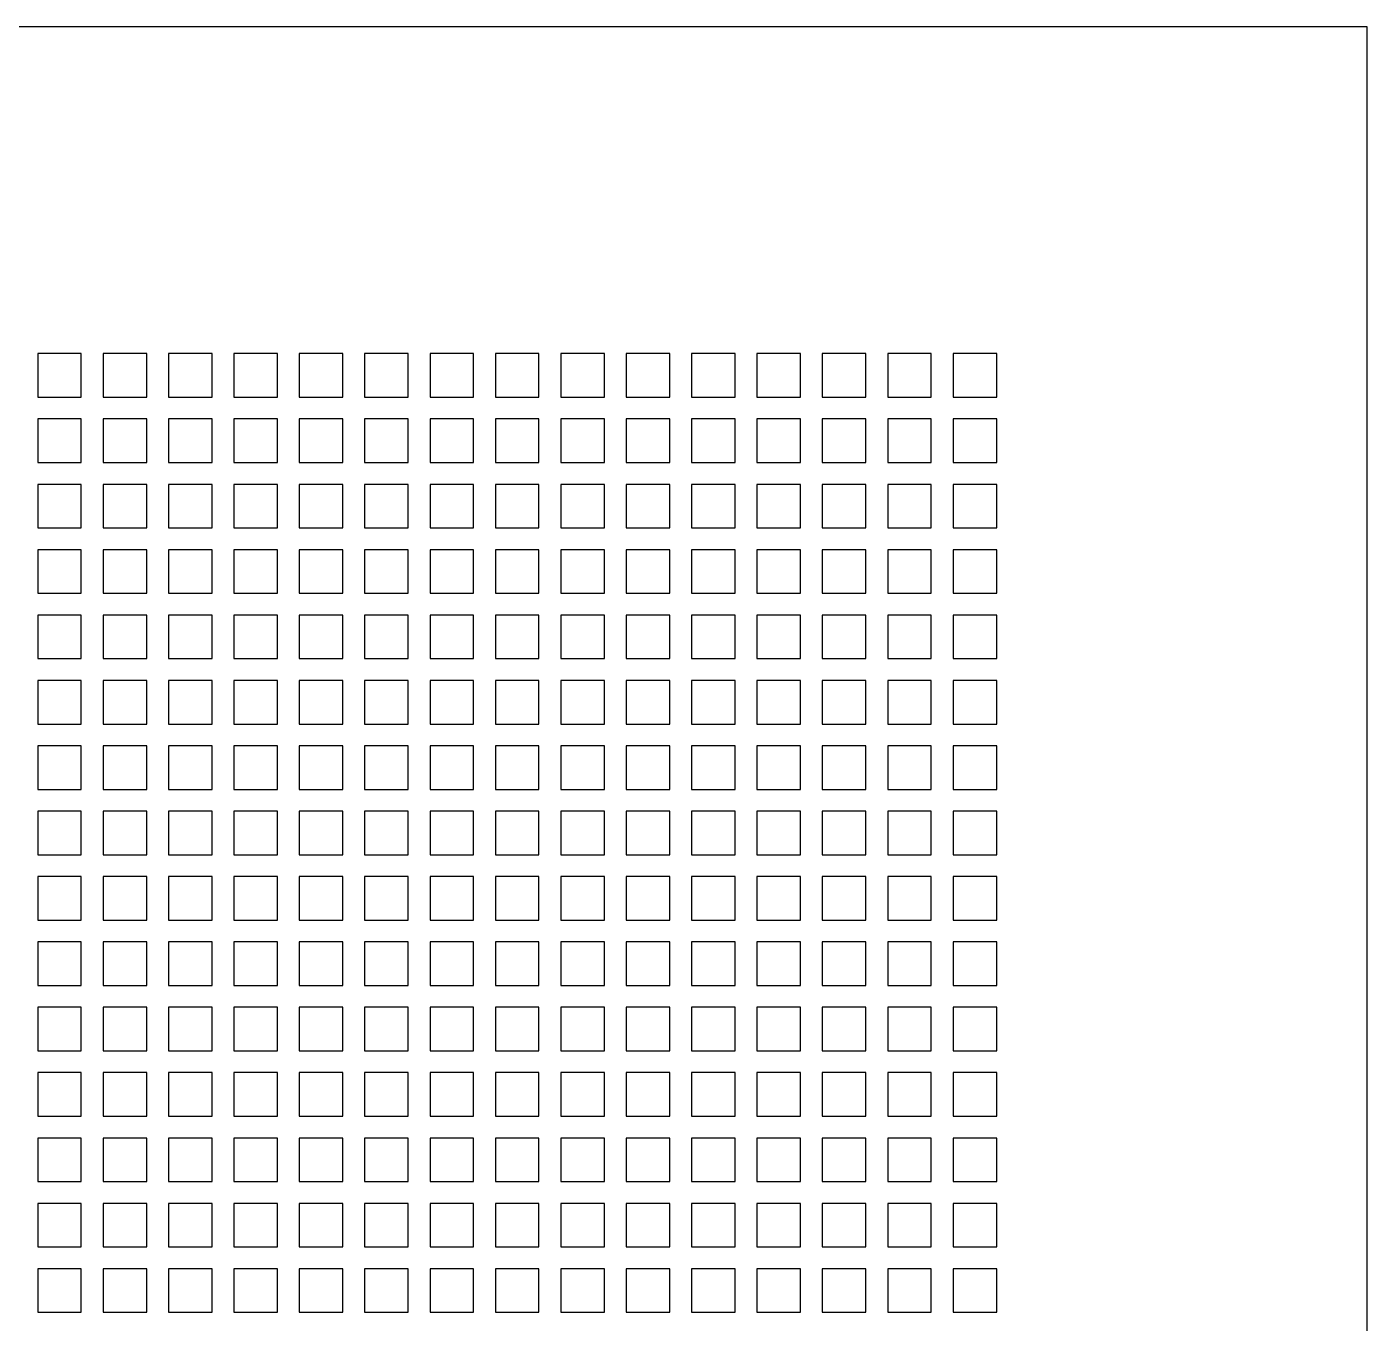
# Model space of a CAD drawing. Header units: millimetres. Extents: x -77 to 77, y -37 to 37.
# Drawn here: x 38.42 to 77.47, y -0.95 to 36.83 of the extents above; entities that cross this region are included whole.
import ezdxf

# ---------------------------------------------------------------- set-up
doc = ezdxf.new("R2010")
doc.units = ezdxf.units.MM

msp = doc.modelspace()

# ---------------------------------------------------------------- linework, layer by layer
at = {"color": 7, "linetype": 'Continuous', "lineweight": 25}
for p, q in [((77.47, 36.83), (-77.47, 36.83)), ((77.47, -36.83), (77.47, 36.83)), ((38.735, 27.305), (38.735, 26.035)), ((40.005, 27.305), (38.735, 27.305)), ((40.005, 26.035), (40.005, 27.305)), ((40.64, 27.305), (40.64, 26.035)), ((41.91, 27.305), (40.64, 27.305)), ((41.91, 26.035), (41.91, 27.305)), ((42.545, 27.305), (42.545, 26.035)), ((43.815, 27.305), (42.545, 27.305)), ((43.815, 26.035), (43.815, 27.305)), ((44.45, 27.305), (44.45, 26.035)), ((45.72, 27.305), (44.45, 27.305)), ((45.72, 26.035), (45.72, 27.305)), ((46.355, 27.305), (46.355, 26.035)), ((47.625, 27.305), (46.355, 27.305)), ((47.625, 26.035), (47.625, 27.305)), ((48.26, 27.305), (48.26, 26.035)), ((49.53, 27.305), (48.26, 27.305)), ((49.53, 26.035), (49.53, 27.305)), ((50.165, 27.305), (50.165, 26.035)), ((51.435, 27.305), (50.165, 27.305)), ((51.435, 26.035), (51.435, 27.305)), ((52.07, 27.305), (52.07, 26.035)), ((53.34, 27.305), (52.07, 27.305)), ((53.34, 26.035), (53.34, 27.305)), ((53.975, 27.305), (53.975, 26.035)), ((55.245, 27.305), (53.975, 27.305)), ((55.245, 26.035), (55.245, 27.305)), ((55.88, 27.305), (55.88, 26.035)), ((57.15, 27.305), (55.88, 27.305)), ((57.15, 26.035), (57.15, 27.305)), ((57.785, 27.305), (57.785, 26.035)), ((59.055, 27.305), (57.785, 27.305)), ((59.055, 26.035), (59.055, 27.305)), ((59.69, 27.305), (59.69, 26.035)), ((60.96, 27.305), (59.69, 27.305)), ((60.96, 26.035), (60.96, 27.305)), ((61.595, 27.305), (61.595, 26.035)), ((62.865, 27.305), (61.595, 27.305)), ((62.865, 26.035), (62.865, 27.305)), ((63.5, 27.305), (63.5, 26.035)), ((64.77, 27.305), (63.5, 27.305)), ((64.77, 26.035), (64.77, 27.305)), ((65.405, 27.305), (65.405, 26.035)), ((66.675, 27.305), (65.405, 27.305)), ((66.675, 26.035), (66.675, 27.305)), ((38.735, 26.035), (40.005, 26.035)), ((40.64, 26.035), (41.91, 26.035)), ((42.545, 26.035), (43.815, 26.035)), ((44.45, 26.035), (45.72, 26.035)), ((46.355, 26.035), (47.625, 26.035)), ((48.26, 26.035), (49.53, 26.035)), ((50.165, 26.035), (51.435, 26.035)), ((52.07, 26.035), (53.34, 26.035)), ((53.975, 26.035), (55.245, 26.035)), ((55.88, 26.035), (57.15, 26.035)), ((57.785, 26.035), (59.055, 26.035)), ((59.69, 26.035), (60.96, 26.035)), ((61.595, 26.035), (62.865, 26.035)), ((63.5, 26.035), (64.77, 26.035)), ((65.405, 26.035), (66.675, 26.035)), ((38.735, 25.4), (38.735, 24.13)), ((40.005, 25.4), (38.735, 25.4)), ((40.005, 24.13), (40.005, 25.4)), ((40.64, 25.4), (40.64, 24.13)), ((41.91, 25.4), (40.64, 25.4)), ((41.91, 24.13), (41.91, 25.4)), ((42.545, 25.4), (42.545, 24.13)), ((43.815, 25.4), (42.545, 25.4)), ((43.815, 24.13), (43.815, 25.4)), ((44.45, 25.4), (44.45, 24.13)), ((45.72, 25.4), (44.45, 25.4)), ((45.72, 24.13), (45.72, 25.4)), ((46.355, 25.4), (46.355, 24.13)), ((47.625, 25.4), (46.355, 25.4)), ((47.625, 24.13), (47.625, 25.4)), ((48.26, 25.4), (48.26, 24.13)), ((49.53, 25.4), (48.26, 25.4)), ((49.53, 24.13), (49.53, 25.4)), ((50.165, 25.4), (50.165, 24.13)), ((51.435, 25.4), (50.165, 25.4)), ((51.435, 24.13), (51.435, 25.4)), ((52.07, 25.4), (52.07, 24.13)), ((53.34, 25.4), (52.07, 25.4)), ((53.34, 24.13), (53.34, 25.4)), ((53.975, 25.4), (53.975, 24.13)), ((55.245, 25.4), (53.975, 25.4)), ((55.245, 24.13), (55.245, 25.4)), ((55.88, 25.4), (55.88, 24.13)), ((57.15, 25.4), (55.88, 25.4)), ((57.15, 24.13), (57.15, 25.4)), ((57.785, 25.4), (57.785, 24.13)), ((59.055, 25.4), (57.785, 25.4)), ((59.055, 24.13), (59.055, 25.4)), ((59.69, 25.4), (59.69, 24.13)), ((60.96, 25.4), (59.69, 25.4)), ((60.96, 24.13), (60.96, 25.4)), ((61.595, 25.4), (61.595, 24.13)), ((62.865, 25.4), (61.595, 25.4)), ((62.865, 24.13), (62.865, 25.4)), ((63.5, 25.4), (63.5, 24.13)), ((64.77, 25.4), (63.5, 25.4)), ((64.77, 24.13), (64.77, 25.4)), ((65.405, 25.4), (65.405, 24.13)), ((66.675, 25.4), (65.405, 25.4)), ((66.675, 24.13), (66.675, 25.4)), ((38.735, 24.13), (40.005, 24.13)), ((40.64, 24.13), (41.91, 24.13)), ((42.545, 24.13), (43.815, 24.13)), ((44.45, 24.13), (45.72, 24.13)), ((46.355, 24.13), (47.625, 24.13)), ((48.26, 24.13), (49.53, 24.13)), ((50.165, 24.13), (51.435, 24.13)), ((52.07, 24.13), (53.34, 24.13)), ((53.975, 24.13), (55.245, 24.13)), ((55.88, 24.13), (57.15, 24.13)), ((57.785, 24.13), (59.055, 24.13)), ((59.69, 24.13), (60.96, 24.13)), ((61.595, 24.13), (62.865, 24.13)), ((63.5, 24.13), (64.77, 24.13)), ((65.405, 24.13), (66.675, 24.13)), ((38.735, 23.495), (38.735, 22.225)), ((40.005, 23.495), (38.735, 23.495)), ((40.005, 22.225), (40.005, 23.495)), ((40.64, 23.495), (40.64, 22.225)), ((41.91, 23.495), (40.64, 23.495)), ((41.91, 22.225), (41.91, 23.495)), ((42.545, 23.495), (42.545, 22.225)), ((43.815, 23.495), (42.545, 23.495)), ((43.815, 22.225), (43.815, 23.495)), ((44.45, 23.495), (44.45, 22.225)), ((45.72, 23.495), (44.45, 23.495)), ((45.72, 22.225), (45.72, 23.495)), ((46.355, 23.495), (46.355, 22.225)), ((47.625, 23.495), (46.355, 23.495)), ((47.625, 22.225), (47.625, 23.495)), ((48.26, 23.495), (48.26, 22.225)), ((49.53, 23.495), (48.26, 23.495)), ((49.53, 22.225), (49.53, 23.495)), ((50.165, 23.495), (50.165, 22.225)), ((51.435, 23.495), (50.165, 23.495)), ((51.435, 22.225), (51.435, 23.495)), ((52.07, 23.495), (52.07, 22.225)), ((53.34, 23.495), (52.07, 23.495)), ((53.34, 22.225), (53.34, 23.495)), ((53.975, 23.495), (53.975, 22.225)), ((55.245, 23.495), (53.975, 23.495)), ((55.245, 22.225), (55.245, 23.495)), ((55.88, 23.495), (55.88, 22.225)), ((57.15, 23.495), (55.88, 23.495)), ((57.15, 22.225), (57.15, 23.495)), ((57.785, 23.495), (57.785, 22.225)), ((59.055, 23.495), (57.785, 23.495)), ((59.055, 22.225), (59.055, 23.495)), ((59.69, 23.495), (59.69, 22.225)), ((60.96, 23.495), (59.69, 23.495)), ((60.96, 22.225), (60.96, 23.495)), ((61.595, 23.495), (61.595, 22.225)), ((62.865, 23.495), (61.595, 23.495)), ((62.865, 22.225), (62.865, 23.495)), ((63.5, 23.495), (63.5, 22.225)), ((64.77, 23.495), (63.5, 23.495)), ((64.77, 22.225), (64.77, 23.495)), ((65.405, 23.495), (65.405, 22.225)), ((66.675, 23.495), (65.405, 23.495)), ((66.675, 22.225), (66.675, 23.495)), ((38.735, 22.225), (40.005, 22.225)), ((40.64, 22.225), (41.91, 22.225)), ((42.545, 22.225), (43.815, 22.225)), ((44.45, 22.225), (45.72, 22.225)), ((46.355, 22.225), (47.625, 22.225)), ((48.26, 22.225), (49.53, 22.225)), ((50.165, 22.225), (51.435, 22.225)), ((52.07, 22.225), (53.34, 22.225)), ((53.975, 22.225), (55.245, 22.225)), ((55.88, 22.225), (57.15, 22.225)), ((57.785, 22.225), (59.055, 22.225)), ((59.69, 22.225), (60.96, 22.225)), ((61.595, 22.225), (62.865, 22.225)), ((63.5, 22.225), (64.77, 22.225)), ((65.405, 22.225), (66.675, 22.225)), ((38.735, 21.59), (38.735, 20.32)), ((40.005, 21.59), (38.735, 21.59)), ((40.005, 20.32), (40.005, 21.59)), ((40.64, 21.59), (40.64, 20.32)), ((41.91, 21.59), (40.64, 21.59)), ((41.91, 20.32), (41.91, 21.59)), ((42.545, 21.59), (42.545, 20.32)), ((43.815, 21.59), (42.545, 21.59)), ((43.815, 20.32), (43.815, 21.59)), ((44.45, 21.59), (44.45, 20.32)), ((45.72, 21.59), (44.45, 21.59)), ((45.72, 20.32), (45.72, 21.59)), ((46.355, 21.59), (46.355, 20.32)), ((47.625, 21.59), (46.355, 21.59)), ((47.625, 20.32), (47.625, 21.59)), ((48.26, 21.59), (48.26, 20.32)), ((49.53, 21.59), (48.26, 21.59)), ((49.53, 20.32), (49.53, 21.59)), ((50.165, 21.59), (50.165, 20.32)), ((51.435, 21.59), (50.165, 21.59)), ((51.435, 20.32), (51.435, 21.59)), ((52.07, 21.59), (52.07, 20.32)), ((53.34, 21.59), (52.07, 21.59)), ((53.34, 20.32), (53.34, 21.59)), ((53.975, 21.59), (53.975, 20.32)), ((55.245, 21.59), (53.975, 21.59)), ((55.245, 20.32), (55.245, 21.59)), ((55.88, 21.59), (55.88, 20.32)), ((57.15, 21.59), (55.88, 21.59)), ((57.15, 20.32), (57.15, 21.59)), ((57.785, 21.59), (57.785, 20.32)), ((59.055, 21.59), (57.785, 21.59)), ((59.055, 20.32), (59.055, 21.59)), ((59.69, 21.59), (59.69, 20.32)), ((60.96, 21.59), (59.69, 21.59)), ((60.96, 20.32), (60.96, 21.59)), ((61.595, 21.59), (61.595, 20.32)), ((62.865, 21.59), (61.595, 21.59)), ((62.865, 20.32), (62.865, 21.59)), ((63.5, 21.59), (63.5, 20.32)), ((64.77, 21.59), (63.5, 21.59)), ((64.77, 20.32), (64.77, 21.59)), ((65.405, 21.59), (65.405, 20.32)), ((66.675, 21.59), (65.405, 21.59)), ((66.675, 20.32), (66.675, 21.59)), ((38.735, 20.32), (40.005, 20.32)), ((40.64, 20.32), (41.91, 20.32)), ((42.545, 20.32), (43.815, 20.32)), ((44.45, 20.32), (45.72, 20.32)), ((46.355, 20.32), (47.625, 20.32)), ((48.26, 20.32), (49.53, 20.32)), ((50.165, 20.32), (51.435, 20.32)), ((52.07, 20.32), (53.34, 20.32)), ((53.975, 20.32), (55.245, 20.32)), ((55.88, 20.32), (57.15, 20.32)), ((57.785, 20.32), (59.055, 20.32)), ((59.69, 20.32), (60.96, 20.32)), ((61.595, 20.32), (62.865, 20.32)), ((63.5, 20.32), (64.77, 20.32)), ((65.405, 20.32), (66.675, 20.32)), ((38.735, 19.685), (38.735, 18.415)), ((40.005, 19.685), (38.735, 19.685)), ((40.005, 18.415), (40.005, 19.685)), ((40.64, 19.685), (40.64, 18.415)), ((41.91, 19.685), (40.64, 19.685)), ((41.91, 18.415), (41.91, 19.685)), ((42.545, 19.685), (42.545, 18.415)), ((43.815, 19.685), (42.545, 19.685)), ((43.815, 18.415), (43.815, 19.685)), ((44.45, 19.685), (44.45, 18.415)), ((45.72, 19.685), (44.45, 19.685)), ((45.72, 18.415), (45.72, 19.685)), ((46.355, 19.685), (46.355, 18.415)), ((47.625, 19.685), (46.355, 19.685)), ((47.625, 18.415), (47.625, 19.685)), ((48.26, 19.685), (48.26, 18.415)), ((49.53, 19.685), (48.26, 19.685)), ((49.53, 18.415), (49.53, 19.685)), ((50.165, 19.685), (50.165, 18.415)), ((51.435, 19.685), (50.165, 19.685)), ((51.435, 18.415), (51.435, 19.685)), ((52.07, 19.685), (52.07, 18.415)), ((53.34, 19.685), (52.07, 19.685)), ((53.34, 18.415), (53.34, 19.685)), ((53.975, 19.685), (53.975, 18.415)), ((55.245, 19.685), (53.975, 19.685)), ((55.245, 18.415), (55.245, 19.685)), ((55.88, 19.685), (55.88, 18.415)), ((57.15, 19.685), (55.88, 19.685)), ((57.15, 18.415), (57.15, 19.685)), ((57.785, 19.685), (57.785, 18.415)), ((59.055, 19.685), (57.785, 19.685)), ((59.055, 18.415), (59.055, 19.685)), ((59.69, 19.685), (59.69, 18.415)), ((60.96, 19.685), (59.69, 19.685)), ((60.96, 18.415), (60.96, 19.685)), ((61.595, 19.685), (61.595, 18.415)), ((62.865, 19.685), (61.595, 19.685)), ((62.865, 18.415), (62.865, 19.685)), ((63.5, 19.685), (63.5, 18.415)), ((64.77, 19.685), (63.5, 19.685)), ((64.77, 18.415), (64.77, 19.685)), ((65.405, 19.685), (65.405, 18.415)), ((66.675, 19.685), (65.405, 19.685)), ((66.675, 18.415), (66.675, 19.685)), ((38.735, 18.415), (40.005, 18.415)), ((40.64, 18.415), (41.91, 18.415)), ((42.545, 18.415), (43.815, 18.415)), ((44.45, 18.415), (45.72, 18.415)), ((46.355, 18.415), (47.625, 18.415)), ((48.26, 18.415), (49.53, 18.415)), ((50.165, 18.415), (51.435, 18.415)), ((52.07, 18.415), (53.34, 18.415)), ((53.975, 18.415), (55.245, 18.415)), ((55.88, 18.415), (57.15, 18.415)), ((57.785, 18.415), (59.055, 18.415)), ((59.69, 18.415), (60.96, 18.415)), ((61.595, 18.415), (62.865, 18.415)), ((63.5, 18.415), (64.77, 18.415)), ((65.405, 18.415), (66.675, 18.415)), ((38.735, 17.78), (38.735, 16.51)), ((40.005, 17.78), (38.735, 17.78)), ((40.005, 16.51), (40.005, 17.78)), ((40.64, 17.78), (40.64, 16.51)), ((41.91, 17.78), (40.64, 17.78)), ((41.91, 16.51), (41.91, 17.78)), ((42.545, 17.78), (42.545, 16.51)), ((43.815, 17.78), (42.545, 17.78)), ((43.815, 16.51), (43.815, 17.78)), ((44.45, 17.78), (44.45, 16.51)), ((45.72, 17.78), (44.45, 17.78)), ((45.72, 16.51), (45.72, 17.78)), ((46.355, 17.78), (46.355, 16.51)), ((47.625, 17.78), (46.355, 17.78)), ((47.625, 16.51), (47.625, 17.78)), ((48.26, 17.78), (48.26, 16.51)), ((49.53, 17.78), (48.26, 17.78)), ((49.53, 16.51), (49.53, 17.78)), ((50.165, 17.78), (50.165, 16.51)), ((51.435, 17.78), (50.165, 17.78)), ((51.435, 16.51), (51.435, 17.78)), ((52.07, 17.78), (52.07, 16.51)), ((53.34, 17.78), (52.07, 17.78)), ((53.34, 16.51), (53.34, 17.78)), ((53.975, 17.78), (53.975, 16.51)), ((55.245, 17.78), (53.975, 17.78)), ((55.245, 16.51), (55.245, 17.78)), ((55.88, 17.78), (55.88, 16.51)), ((57.15, 17.78), (55.88, 17.78)), ((57.15, 16.51), (57.15, 17.78)), ((57.785, 17.78), (57.785, 16.51)), ((59.055, 17.78), (57.785, 17.78)), ((59.055, 16.51), (59.055, 17.78)), ((59.69, 17.78), (59.69, 16.51)), ((60.96, 17.78), (59.69, 17.78)), ((60.96, 16.51), (60.96, 17.78)), ((61.595, 17.78), (61.595, 16.51)), ((62.865, 17.78), (61.595, 17.78)), ((62.865, 16.51), (62.865, 17.78)), ((63.5, 17.78), (63.5, 16.51)), ((64.77, 17.78), (63.5, 17.78)), ((64.77, 16.51), (64.77, 17.78)), ((65.405, 17.78), (65.405, 16.51)), ((66.675, 17.78), (65.405, 17.78)), ((66.675, 16.51), (66.675, 17.78)), ((38.735, 16.51), (40.005, 16.51)), ((40.64, 16.51), (41.91, 16.51)), ((42.545, 16.51), (43.815, 16.51)), ((44.45, 16.51), (45.72, 16.51)), ((46.355, 16.51), (47.625, 16.51)), ((48.26, 16.51), (49.53, 16.51)), ((50.165, 16.51), (51.435, 16.51)), ((52.07, 16.51), (53.34, 16.51)), ((53.975, 16.51), (55.245, 16.51)), ((55.88, 16.51), (57.15, 16.51)), ((57.785, 16.51), (59.055, 16.51)), ((59.69, 16.51), (60.96, 16.51)), ((61.595, 16.51), (62.865, 16.51)), ((63.5, 16.51), (64.77, 16.51)), ((65.405, 16.51), (66.675, 16.51)), ((38.735, 15.875), (38.735, 14.605)), ((40.005, 15.875), (38.735, 15.875)), ((40.005, 14.605), (40.005, 15.875)), ((40.64, 15.875), (40.64, 14.605)), ((41.91, 15.875), (40.64, 15.875)), ((41.91, 14.605), (41.91, 15.875)), ((42.545, 15.875), (42.545, 14.605)), ((43.815, 15.875), (42.545, 15.875)), ((43.815, 14.605), (43.815, 15.875)), ((44.45, 15.875), (44.45, 14.605)), ((45.72, 15.875), (44.45, 15.875)), ((45.72, 14.605), (45.72, 15.875)), ((46.355, 15.875), (46.355, 14.605)), ((47.625, 15.875), (46.355, 15.875)), ((47.625, 14.605), (47.625, 15.875)), ((48.26, 15.875), (48.26, 14.605)), ((49.53, 15.875), (48.26, 15.875)), ((49.53, 14.605), (49.53, 15.875)), ((50.165, 15.875), (50.165, 14.605)), ((51.435, 15.875), (50.165, 15.875)), ((51.435, 14.605), (51.435, 15.875)), ((52.07, 15.875), (52.07, 14.605)), ((53.34, 15.875), (52.07, 15.875)), ((53.34, 14.605), (53.34, 15.875)), ((53.975, 15.875), (53.975, 14.605)), ((55.245, 15.875), (53.975, 15.875)), ((55.245, 14.605), (55.245, 15.875)), ((55.88, 15.875), (55.88, 14.605)), ((57.15, 15.875), (55.88, 15.875)), ((57.15, 14.605), (57.15, 15.875)), ((57.785, 15.875), (57.785, 14.605)), ((59.055, 15.875), (57.785, 15.875)), ((59.055, 14.605), (59.055, 15.875)), ((59.69, 15.875), (59.69, 14.605)), ((60.96, 15.875), (59.69, 15.875)), ((60.96, 14.605), (60.96, 15.875)), ((61.595, 15.875), (61.595, 14.605)), ((62.865, 15.875), (61.595, 15.875)), ((62.865, 14.605), (62.865, 15.875)), ((63.5, 15.875), (63.5, 14.605)), ((64.77, 15.875), (63.5, 15.875)), ((64.77, 14.605), (64.77, 15.875)), ((65.405, 15.875), (65.405, 14.605)), ((66.675, 15.875), (65.405, 15.875)), ((66.675, 14.605), (66.675, 15.875)), ((38.735, 14.605), (40.005, 14.605)), ((40.64, 14.605), (41.91, 14.605)), ((42.545, 14.605), (43.815, 14.605)), ((44.45, 14.605), (45.72, 14.605)), ((46.355, 14.605), (47.625, 14.605)), ((48.26, 14.605), (49.53, 14.605)), ((50.165, 14.605), (51.435, 14.605)), ((52.07, 14.605), (53.34, 14.605)), ((53.975, 14.605), (55.245, 14.605)), ((55.88, 14.605), (57.15, 14.605)), ((57.785, 14.605), (59.055, 14.605)), ((59.69, 14.605), (60.96, 14.605)), ((61.595, 14.605), (62.865, 14.605)), ((63.5, 14.605), (64.77, 14.605)), ((65.405, 14.605), (66.675, 14.605)), ((38.735, 13.97), (38.735, 12.7)), ((40.005, 13.97), (38.735, 13.97)), ((40.005, 12.7), (40.005, 13.97)), ((40.64, 13.97), (40.64, 12.7)), ((41.91, 13.97), (40.64, 13.97)), ((41.91, 12.7), (41.91, 13.97)), ((42.545, 13.97), (42.545, 12.7)), ((43.815, 13.97), (42.545, 13.97)), ((43.815, 12.7), (43.815, 13.97)), ((44.45, 13.97), (44.45, 12.7)), ((45.72, 13.97), (44.45, 13.97)), ((45.72, 12.7), (45.72, 13.97)), ((46.355, 13.97), (46.355, 12.7)), ((47.625, 13.97), (46.355, 13.97)), ((47.625, 12.7), (47.625, 13.97)), ((48.26, 13.97), (48.26, 12.7)), ((49.53, 13.97), (48.26, 13.97)), ((49.53, 12.7), (49.53, 13.97)), ((50.165, 13.97), (50.165, 12.7)), ((51.435, 13.97), (50.165, 13.97)), ((51.435, 12.7), (51.435, 13.97)), ((52.07, 13.97), (52.07, 12.7)), ((53.34, 13.97), (52.07, 13.97)), ((53.34, 12.7), (53.34, 13.97)), ((53.975, 13.97), (53.975, 12.7)), ((55.245, 13.97), (53.975, 13.97)), ((55.245, 12.7), (55.245, 13.97)), ((55.88, 13.97), (55.88, 12.7)), ((57.15, 13.97), (55.88, 13.97)), ((57.15, 12.7), (57.15, 13.97)), ((57.785, 13.97), (57.785, 12.7)), ((59.055, 13.97), (57.785, 13.97)), ((59.055, 12.7), (59.055, 13.97)), ((59.69, 13.97), (59.69, 12.7)), ((60.96, 13.97), (59.69, 13.97)), ((60.96, 12.7), (60.96, 13.97)), ((61.595, 13.97), (61.595, 12.7)), ((62.865, 13.97), (61.595, 13.97)), ((62.865, 12.7), (62.865, 13.97)), ((63.5, 13.97), (63.5, 12.7)), ((64.77, 13.97), (63.5, 13.97)), ((64.77, 12.7), (64.77, 13.97)), ((65.405, 13.97), (65.405, 12.7)), ((66.675, 13.97), (65.405, 13.97)), ((66.675, 12.7), (66.675, 13.97)), ((38.735, 12.7), (40.005, 12.7)), ((40.64, 12.7), (41.91, 12.7)), ((42.545, 12.7), (43.815, 12.7)), ((44.45, 12.7), (45.72, 12.7)), ((46.355, 12.7), (47.625, 12.7)), ((48.26, 12.7), (49.53, 12.7)), ((50.165, 12.7), (51.435, 12.7)), ((52.07, 12.7), (53.34, 12.7)), ((53.975, 12.7), (55.245, 12.7)), ((55.88, 12.7), (57.15, 12.7)), ((57.785, 12.7), (59.055, 12.7)), ((59.69, 12.7), (60.96, 12.7)), ((61.595, 12.7), (62.865, 12.7)), ((63.5, 12.7), (64.77, 12.7)), ((65.405, 12.7), (66.675, 12.7)), ((38.735, 12.065), (38.735, 10.795)), ((40.005, 12.065), (38.735, 12.065)), ((40.005, 10.795), (40.005, 12.065)), ((40.64, 12.065), (40.64, 10.795)), ((41.91, 12.065), (40.64, 12.065)), ((41.91, 10.795), (41.91, 12.065)), ((42.545, 12.065), (42.545, 10.795)), ((43.815, 12.065), (42.545, 12.065)), ((43.815, 10.795), (43.815, 12.065)), ((44.45, 12.065), (44.45, 10.795)), ((45.72, 12.065), (44.45, 12.065)), ((45.72, 10.795), (45.72, 12.065)), ((46.355, 12.065), (46.355, 10.795)), ((47.625, 12.065), (46.355, 12.065)), ((47.625, 10.795), (47.625, 12.065)), ((48.26, 12.065), (48.26, 10.795)), ((49.53, 12.065), (48.26, 12.065)), ((49.53, 10.795), (49.53, 12.065)), ((50.165, 12.065), (50.165, 10.795)), ((51.435, 12.065), (50.165, 12.065)), ((51.435, 10.795), (51.435, 12.065)), ((52.07, 12.065), (52.07, 10.795)), ((53.34, 12.065), (52.07, 12.065)), ((53.34, 10.795), (53.34, 12.065)), ((53.975, 12.065), (53.975, 10.795)), ((55.245, 12.065), (53.975, 12.065)), ((55.245, 10.795), (55.245, 12.065)), ((55.88, 12.065), (55.88, 10.795)), ((57.15, 12.065), (55.88, 12.065)), ((57.15, 10.795), (57.15, 12.065)), ((57.785, 12.065), (57.785, 10.795)), ((59.055, 12.065), (57.785, 12.065)), ((59.055, 10.795), (59.055, 12.065)), ((59.69, 12.065), (59.69, 10.795)), ((60.96, 12.065), (59.69, 12.065)), ((60.96, 10.795), (60.96, 12.065)), ((61.595, 12.065), (61.595, 10.795)), ((62.865, 12.065), (61.595, 12.065)), ((62.865, 10.795), (62.865, 12.065)), ((63.5, 12.065), (63.5, 10.795)), ((64.77, 12.065), (63.5, 12.065)), ((64.77, 10.795), (64.77, 12.065)), ((65.405, 12.065), (65.405, 10.795)), ((66.675, 12.065), (65.405, 12.065)), ((66.675, 10.795), (66.675, 12.065)), ((38.735, 10.795), (40.005, 10.795)), ((40.64, 10.795), (41.91, 10.795)), ((42.545, 10.795), (43.815, 10.795)), ((44.45, 10.795), (45.72, 10.795)), ((46.355, 10.795), (47.625, 10.795)), ((48.26, 10.795), (49.53, 10.795)), ((50.165, 10.795), (51.435, 10.795)), ((52.07, 10.795), (53.34, 10.795)), ((53.975, 10.795), (55.245, 10.795)), ((55.88, 10.795), (57.15, 10.795)), ((57.785, 10.795), (59.055, 10.795)), ((59.69, 10.795), (60.96, 10.795)), ((61.595, 10.795), (62.865, 10.795)), ((63.5, 10.795), (64.77, 10.795)), ((65.405, 10.795), (66.675, 10.795)), ((38.735, 10.16), (38.735, 8.89)), ((40.005, 10.16), (38.735, 10.16)), ((40.005, 8.89), (40.005, 10.16)), ((40.64, 10.16), (40.64, 8.89)), ((41.91, 10.16), (40.64, 10.16)), ((41.91, 8.89), (41.91, 10.16)), ((42.545, 10.16), (42.545, 8.89)), ((43.815, 10.16), (42.545, 10.16)), ((43.815, 8.89), (43.815, 10.16)), ((44.45, 10.16), (44.45, 8.89)), ((45.72, 10.16), (44.45, 10.16)), ((45.72, 8.89), (45.72, 10.16)), ((46.355, 10.16), (46.355, 8.89)), ((47.625, 10.16), (46.355, 10.16)), ((47.625, 8.89), (47.625, 10.16)), ((48.26, 10.16), (48.26, 8.89)), ((49.53, 10.16), (48.26, 10.16)), ((49.53, 8.89), (49.53, 10.16)), ((50.165, 10.16), (50.165, 8.89)), ((51.435, 10.16), (50.165, 10.16)), ((51.435, 8.89), (51.435, 10.16)), ((52.07, 10.16), (52.07, 8.89)), ((53.34, 10.16), (52.07, 10.16)), ((53.34, 8.89), (53.34, 10.16)), ((53.975, 10.16), (53.975, 8.89)), ((55.245, 10.16), (53.975, 10.16)), ((55.245, 8.89), (55.245, 10.16)), ((55.88, 10.16), (55.88, 8.89)), ((57.15, 10.16), (55.88, 10.16)), ((57.15, 8.89), (57.15, 10.16)), ((57.785, 10.16), (57.785, 8.89)), ((59.055, 10.16), (57.785, 10.16)), ((59.055, 8.89), (59.055, 10.16)), ((59.69, 10.16), (59.69, 8.89)), ((60.96, 10.16), (59.69, 10.16)), ((60.96, 8.89), (60.96, 10.16)), ((61.595, 10.16), (61.595, 8.89)), ((62.865, 10.16), (61.595, 10.16)), ((62.865, 8.89), (62.865, 10.16)), ((63.5, 10.16), (63.5, 8.89)), ((64.77, 10.16), (63.5, 10.16)), ((64.77, 8.89), (64.77, 10.16)), ((65.405, 10.16), (65.405, 8.89)), ((66.675, 10.16), (65.405, 10.16)), ((66.675, 8.89), (66.675, 10.16)), ((38.735, 8.89), (40.005, 8.89)), ((40.64, 8.89), (41.91, 8.89)), ((42.545, 8.89), (43.815, 8.89)), ((44.45, 8.89), (45.72, 8.89)), ((46.355, 8.89), (47.625, 8.89)), ((48.26, 8.89), (49.53, 8.89)), ((50.165, 8.89), (51.435, 8.89)), ((52.07, 8.89), (53.34, 8.89)), ((53.975, 8.89), (55.245, 8.89)), ((55.88, 8.89), (57.15, 8.89)), ((57.785, 8.89), (59.055, 8.89)), ((59.69, 8.89), (60.96, 8.89)), ((61.595, 8.89), (62.865, 8.89)), ((63.5, 8.89), (64.77, 8.89)), ((65.405, 8.89), (66.675, 8.89)), ((38.735, 8.255), (38.735, 6.985)), ((40.005, 8.255), (38.735, 8.255)), ((40.005, 6.985), (40.005, 8.255)), ((40.64, 8.255), (40.64, 6.985)), ((41.91, 8.255), (40.64, 8.255)), ((41.91, 6.985), (41.91, 8.255)), ((42.545, 8.255), (42.545, 6.985)), ((43.815, 8.255), (42.545, 8.255)), ((43.815, 6.985), (43.815, 8.255)), ((44.45, 8.255), (44.45, 6.985)), ((45.72, 8.255), (44.45, 8.255)), ((45.72, 6.985), (45.72, 8.255)), ((46.355, 8.255), (46.355, 6.985)), ((47.625, 8.255), (46.355, 8.255)), ((47.625, 6.985), (47.625, 8.255)), ((48.26, 8.255), (48.26, 6.985)), ((49.53, 8.255), (48.26, 8.255)), ((49.53, 6.985), (49.53, 8.255)), ((50.165, 8.255), (50.165, 6.985)), ((51.435, 8.255), (50.165, 8.255)), ((51.435, 6.985), (51.435, 8.255)), ((52.07, 8.255), (52.07, 6.985)), ((53.34, 8.255), (52.07, 8.255)), ((53.34, 6.985), (53.34, 8.255)), ((53.975, 8.255), (53.975, 6.985)), ((55.245, 8.255), (53.975, 8.255)), ((55.245, 6.985), (55.245, 8.255)), ((55.88, 8.255), (55.88, 6.985)), ((57.15, 8.255), (55.88, 8.255)), ((57.15, 6.985), (57.15, 8.255)), ((57.785, 8.255), (57.785, 6.985)), ((59.055, 8.255), (57.785, 8.255)), ((59.055, 6.985), (59.055, 8.255)), ((59.69, 8.255), (59.69, 6.985)), ((60.96, 8.255), (59.69, 8.255)), ((60.96, 6.985), (60.96, 8.255)), ((61.595, 8.255), (61.595, 6.985)), ((62.865, 8.255), (61.595, 8.255)), ((62.865, 6.985), (62.865, 8.255)), ((63.5, 8.255), (63.5, 6.985)), ((64.77, 8.255), (63.5, 8.255)), ((64.77, 6.985), (64.77, 8.255)), ((65.405, 8.255), (65.405, 6.985)), ((66.675, 8.255), (65.405, 8.255)), ((66.675, 6.985), (66.675, 8.255)), ((38.735, 6.985), (40.005, 6.985)), ((40.64, 6.985), (41.91, 6.985)), ((42.545, 6.985), (43.815, 6.985)), ((44.45, 6.985), (45.72, 6.985)), ((46.355, 6.985), (47.625, 6.985)), ((48.26, 6.985), (49.53, 6.985)), ((50.165, 6.985), (51.435, 6.985)), ((52.07, 6.985), (53.34, 6.985)), ((53.975, 6.985), (55.245, 6.985)), ((55.88, 6.985), (57.15, 6.985)), ((57.785, 6.985), (59.055, 6.985)), ((59.69, 6.985), (60.96, 6.985)), ((61.595, 6.985), (62.865, 6.985)), ((63.5, 6.985), (64.77, 6.985)), ((65.405, 6.985), (66.675, 6.985)), ((38.735, 6.35), (38.735, 5.08)), ((40.005, 6.35), (38.735, 6.35)), ((40.005, 5.08), (40.005, 6.35)), ((40.64, 6.35), (40.64, 5.08)), ((41.91, 6.35), (40.64, 6.35)), ((41.91, 5.08), (41.91, 6.35)), ((42.545, 6.35), (42.545, 5.08)), ((43.815, 6.35), (42.545, 6.35)), ((43.815, 5.08), (43.815, 6.35)), ((44.45, 6.35), (44.45, 5.08)), ((45.72, 6.35), (44.45, 6.35)), ((45.72, 5.08), (45.72, 6.35)), ((46.355, 6.35), (46.355, 5.08)), ((47.625, 6.35), (46.355, 6.35)), ((47.625, 5.08), (47.625, 6.35)), ((48.26, 6.35), (48.26, 5.08)), ((49.53, 6.35), (48.26, 6.35)), ((49.53, 5.08), (49.53, 6.35)), ((50.165, 6.35), (50.165, 5.08)), ((51.435, 6.35), (50.165, 6.35)), ((51.435, 5.08), (51.435, 6.35)), ((52.07, 6.35), (52.07, 5.08)), ((53.34, 6.35), (52.07, 6.35)), ((53.34, 5.08), (53.34, 6.35)), ((53.975, 6.35), (53.975, 5.08)), ((55.245, 6.35), (53.975, 6.35)), ((55.245, 5.08), (55.245, 6.35)), ((55.88, 6.35), (55.88, 5.08)), ((57.15, 6.35), (55.88, 6.35)), ((57.15, 5.08), (57.15, 6.35)), ((57.785, 6.35), (57.785, 5.08)), ((59.055, 6.35), (57.785, 6.35)), ((59.055, 5.08), (59.055, 6.35)), ((59.69, 6.35), (59.69, 5.08)), ((60.96, 6.35), (59.69, 6.35)), ((60.96, 5.08), (60.96, 6.35)), ((61.595, 6.35), (61.595, 5.08)), ((62.865, 6.35), (61.595, 6.35)), ((62.865, 5.08), (62.865, 6.35)), ((63.5, 6.35), (63.5, 5.08)), ((64.77, 6.35), (63.5, 6.35)), ((64.77, 5.08), (64.77, 6.35)), ((65.405, 6.35), (65.405, 5.08)), ((66.675, 6.35), (65.405, 6.35)), ((66.675, 5.08), (66.675, 6.35)), ((38.735, 5.08), (40.005, 5.08)), ((40.64, 5.08), (41.91, 5.08)), ((42.545, 5.08), (43.815, 5.08)), ((44.45, 5.08), (45.72, 5.08)), ((46.355, 5.08), (47.625, 5.08)), ((48.26, 5.08), (49.53, 5.08)), ((50.165, 5.08), (51.435, 5.08)), ((52.07, 5.08), (53.34, 5.08)), ((53.975, 5.08), (55.245, 5.08)), ((55.88, 5.08), (57.15, 5.08)), ((57.785, 5.08), (59.055, 5.08)), ((59.69, 5.08), (60.96, 5.08)), ((61.595, 5.08), (62.865, 5.08)), ((63.5, 5.08), (64.77, 5.08)), ((65.405, 5.08), (66.675, 5.08)), ((38.735, 4.445), (38.735, 3.175)), ((40.005, 4.445), (38.735, 4.445)), ((40.005, 3.175), (40.005, 4.445)), ((40.64, 4.445), (40.64, 3.175)), ((41.91, 4.445), (40.64, 4.445)), ((41.91, 3.175), (41.91, 4.445)), ((42.545, 4.445), (42.545, 3.175)), ((43.815, 4.445), (42.545, 4.445)), ((43.815, 3.175), (43.815, 4.445)), ((44.45, 4.445), (44.45, 3.175)), ((45.72, 4.445), (44.45, 4.445)), ((45.72, 3.175), (45.72, 4.445)), ((46.355, 4.445), (46.355, 3.175)), ((47.625, 4.445), (46.355, 4.445)), ((47.625, 3.175), (47.625, 4.445)), ((48.26, 4.445), (48.26, 3.175)), ((49.53, 4.445), (48.26, 4.445)), ((49.53, 3.175), (49.53, 4.445)), ((50.165, 4.445), (50.165, 3.175)), ((51.435, 4.445), (50.165, 4.445)), ((51.435, 3.175), (51.435, 4.445)), ((52.07, 4.445), (52.07, 3.175)), ((53.34, 4.445), (52.07, 4.445)), ((53.34, 3.175), (53.34, 4.445)), ((53.975, 4.445), (53.975, 3.175)), ((55.245, 4.445), (53.975, 4.445)), ((55.245, 3.175), (55.245, 4.445)), ((55.88, 4.445), (55.88, 3.175)), ((57.15, 4.445), (55.88, 4.445)), ((57.15, 3.175), (57.15, 4.445)), ((57.785, 4.445), (57.785, 3.175)), ((59.055, 4.445), (57.785, 4.445)), ((59.055, 3.175), (59.055, 4.445)), ((59.69, 4.445), (59.69, 3.175)), ((60.96, 4.445), (59.69, 4.445)), ((60.96, 3.175), (60.96, 4.445)), ((61.595, 4.445), (61.595, 3.175)), ((62.865, 4.445), (61.595, 4.445)), ((62.865, 3.175), (62.865, 4.445)), ((63.5, 4.445), (63.5, 3.175)), ((64.77, 4.445), (63.5, 4.445)), ((64.77, 3.175), (64.77, 4.445)), ((65.405, 4.445), (65.405, 3.175)), ((66.675, 4.445), (65.405, 4.445)), ((66.675, 3.175), (66.675, 4.445)), ((38.735, 3.175), (40.005, 3.175)), ((40.64, 3.175), (41.91, 3.175)), ((42.545, 3.175), (43.815, 3.175)), ((44.45, 3.175), (45.72, 3.175)), ((46.355, 3.175), (47.625, 3.175)), ((48.26, 3.175), (49.53, 3.175)), ((50.165, 3.175), (51.435, 3.175)), ((52.07, 3.175), (53.34, 3.175)), ((53.975, 3.175), (55.245, 3.175)), ((55.88, 3.175), (57.15, 3.175)), ((57.785, 3.175), (59.055, 3.175)), ((59.69, 3.175), (60.96, 3.175)), ((61.595, 3.175), (62.865, 3.175)), ((63.5, 3.175), (64.77, 3.175)), ((65.405, 3.175), (66.675, 3.175)), ((38.735, 2.54), (38.735, 1.27)), ((40.005, 2.54), (38.735, 2.54)), ((40.005, 1.27), (40.005, 2.54)), ((40.64, 2.54), (40.64, 1.27)), ((41.91, 2.54), (40.64, 2.54)), ((41.91, 1.27), (41.91, 2.54)), ((42.545, 2.54), (42.545, 1.27)), ((43.815, 2.54), (42.545, 2.54)), ((43.815, 1.27), (43.815, 2.54)), ((44.45, 2.54), (44.45, 1.27)), ((45.72, 2.54), (44.45, 2.54)), ((45.72, 1.27), (45.72, 2.54)), ((46.355, 2.54), (46.355, 1.27)), ((47.625, 2.54), (46.355, 2.54)), ((47.625, 1.27), (47.625, 2.54)), ((48.26, 2.54), (48.26, 1.27)), ((49.53, 2.54), (48.26, 2.54)), ((49.53, 1.27), (49.53, 2.54)), ((50.165, 2.54), (50.165, 1.27)), ((51.435, 2.54), (50.165, 2.54)), ((51.435, 1.27), (51.435, 2.54)), ((52.07, 2.54), (52.07, 1.27)), ((53.34, 2.54), (52.07, 2.54)), ((53.34, 1.27), (53.34, 2.54)), ((53.975, 2.54), (53.975, 1.27)), ((55.245, 2.54), (53.975, 2.54)), ((55.245, 1.27), (55.245, 2.54)), ((55.88, 2.54), (55.88, 1.27)), ((57.15, 2.54), (55.88, 2.54)), ((57.15, 1.27), (57.15, 2.54)), ((57.785, 2.54), (57.785, 1.27)), ((59.055, 2.54), (57.785, 2.54)), ((59.055, 1.27), (59.055, 2.54)), ((59.69, 2.54), (59.69, 1.27)), ((60.96, 2.54), (59.69, 2.54)), ((60.96, 1.27), (60.96, 2.54)), ((61.595, 2.54), (61.595, 1.27)), ((62.865, 2.54), (61.595, 2.54)), ((62.865, 1.27), (62.865, 2.54)), ((63.5, 2.54), (63.5, 1.27)), ((64.77, 2.54), (63.5, 2.54)), ((64.77, 1.27), (64.77, 2.54)), ((65.405, 2.54), (65.405, 1.27)), ((66.675, 2.54), (65.405, 2.54)), ((66.675, 1.27), (66.675, 2.54)), ((38.735, 1.27), (40.005, 1.27)), ((40.64, 1.27), (41.91, 1.27)), ((42.545, 1.27), (43.815, 1.27)), ((44.45, 1.27), (45.72, 1.27)), ((46.355, 1.27), (47.625, 1.27)), ((48.26, 1.27), (49.53, 1.27)), ((50.165, 1.27), (51.435, 1.27)), ((52.07, 1.27), (53.34, 1.27)), ((53.975, 1.27), (55.245, 1.27)), ((55.88, 1.27), (57.15, 1.27)), ((57.785, 1.27), (59.055, 1.27)), ((59.69, 1.27), (60.96, 1.27)), ((61.595, 1.27), (62.865, 1.27)), ((63.5, 1.27), (64.77, 1.27)), ((65.405, 1.27), (66.675, 1.27)), ((38.735, 0.635), (38.735, -0.635)), ((40.005, 0.635), (38.735, 0.635)), ((40.005, -0.635), (40.005, 0.635)), ((40.64, 0.635), (40.64, -0.635)), ((41.91, 0.635), (40.64, 0.635)), ((41.91, -0.635), (41.91, 0.635)), ((42.545, 0.635), (42.545, -0.635)), ((43.815, 0.635), (42.545, 0.635)), ((43.815, -0.635), (43.815, 0.635)), ((44.45, 0.635), (44.45, -0.635)), ((45.72, 0.635), (44.45, 0.635)), ((45.72, -0.635), (45.72, 0.635)), ((46.355, 0.635), (46.355, -0.635)), ((47.625, 0.635), (46.355, 0.635)), ((47.625, -0.635), (47.625, 0.635)), ((48.26, 0.635), (48.26, -0.635)), ((49.53, 0.635), (48.26, 0.635)), ((49.53, -0.635), (49.53, 0.635)), ((50.165, 0.635), (50.165, -0.635)), ((51.435, 0.635), (50.165, 0.635)), ((51.435, -0.635), (51.435, 0.635)), ((52.07, 0.635), (52.07, -0.635)), ((53.34, 0.635), (52.07, 0.635)), ((53.34, -0.635), (53.34, 0.635)), ((53.975, 0.635), (53.975, -0.635)), ((55.245, 0.635), (53.975, 0.635)), ((55.245, -0.635), (55.245, 0.635)), ((55.88, 0.635), (55.88, -0.635)), ((57.15, 0.635), (55.88, 0.635)), ((57.15, -0.635), (57.15, 0.635)), ((57.785, 0.635), (57.785, -0.635)), ((59.055, 0.635), (57.785, 0.635)), ((59.055, -0.635), (59.055, 0.635)), ((59.69, 0.635), (59.69, -0.635)), ((60.96, 0.635), (59.69, 0.635)), ((60.96, -0.635), (60.96, 0.635)), ((61.595, 0.635), (61.595, -0.635)), ((62.865, 0.635), (61.595, 0.635)), ((62.865, -0.635), (62.865, 0.635)), ((63.5, 0.635), (63.5, -0.635)), ((64.77, 0.635), (63.5, 0.635)), ((64.77, -0.635), (64.77, 0.635)), ((65.405, 0.635), (65.405, -0.635)), ((66.675, 0.635), (65.405, 0.635)), ((66.675, -0.635), (66.675, 0.635)), ((38.735, -0.635), (40.005, -0.635)), ((40.64, -0.635), (41.91, -0.635)), ((42.545, -0.635), (43.815, -0.635)), ((44.45, -0.635), (45.72, -0.635)), ((46.355, -0.635), (47.625, -0.635)), ((48.26, -0.635), (49.53, -0.635)), ((50.165, -0.635), (51.435, -0.635)), ((52.07, -0.635), (53.34, -0.635)), ((53.975, -0.635), (55.245, -0.635)), ((55.88, -0.635), (57.15, -0.635)), ((57.785, -0.635), (59.055, -0.635)), ((59.69, -0.635), (60.96, -0.635)), ((61.595, -0.635), (62.865, -0.635)), ((63.5, -0.635), (64.77, -0.635)), ((65.405, -0.635), (66.675, -0.635))]:
    msp.add_line(p, q, dxfattribs=at)

doc.saveas('drawing.dxf')
